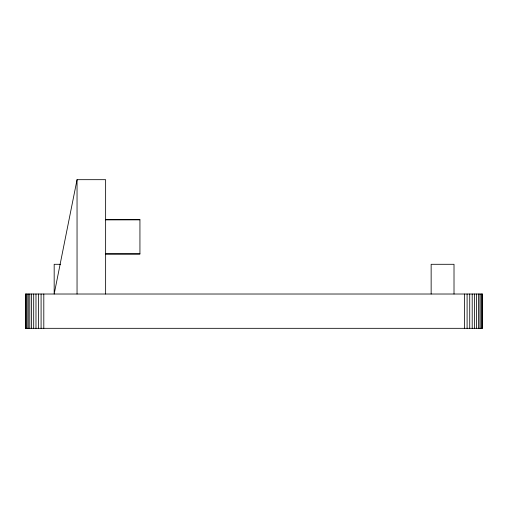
<?xml version="1.0" encoding="UTF-8"?>
<svg xmlns="http://www.w3.org/2000/svg" width="508" height="508" viewBox="0 0 508 508"><rect width="100%" height="100%" fill="white"/><g stroke="black" fill="none" stroke-linecap="round" stroke-linejoin="round"><path stroke-width="0.76" d="M25.59 294.018L25.59 328.32L25.59 294.018L482.6 294.018L482.6 328.32L25.4 328.32M105.632 294.018L105.632 179.68L77.045 179.68L54.178 294.018L54.178 264.293L60.484 264.293M105.632 219.723L139.935 219.723L139.935 253.975L105.632 253.943L139.935 253.917M105.632 219.78L139.935 219.754M482.06 294.018L482.06 328.32M481.171 294.018L481.171 328.32M479.946 294.018L479.946 328.32M478.409 294.018L478.409 328.32M476.587 294.018L476.587 328.32M474.504 294.018L474.504 328.32M472.205 294.018L472.205 328.32M469.722 294.018L469.722 328.32M467.1 294.018L467.1 328.32M464.388 294.018L464.388 328.32M454.012 294.018L454.012 264.293L431.146 264.293L431.146 294.018M77.045 179.68L77.045 294.018M43.802 294.018L43.802 328.32M41.091 294.018L41.091 328.32M38.468 294.018L38.468 328.32M35.985 294.018L35.985 328.32M33.687 294.018L33.687 328.32M31.604 294.018L31.604 328.32M29.782 294.018L29.782 328.32M28.245 294.018L28.245 328.32M27.019 294.018L27.019 328.32M26.13 294.018L26.13 328.32"/></g></svg>
